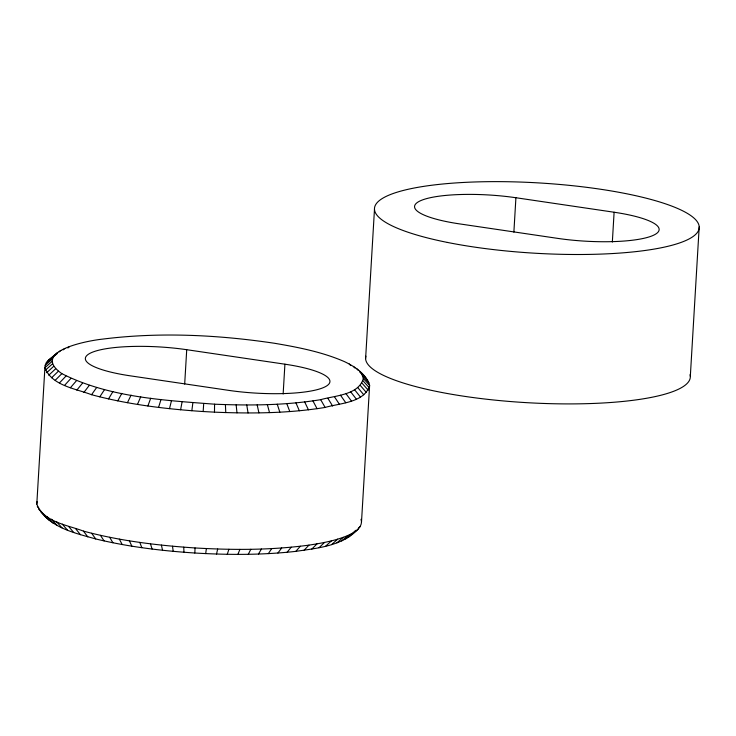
<?xml version="1.0" encoding="UTF-8"?>
<svg xmlns="http://www.w3.org/2000/svg" width="736" height="736" viewBox="0 0 736 736"><rect width="100%" height="100%" fill="white"/><g stroke="black" fill="none" stroke-linecap="round" stroke-linejoin="round"><path stroke-width="1.1" d="M359.628 371.284L361.624 373.713L363.345 378.516L369.619 385.37C364.743 402.85 339.544 403.144 325.128 407.44C288.595 413.402 251.39 413.687 214.48 412.151L214.572 404.193C163.052 400.2 108.744 397.376 61.852 373.64C29.762 351.228 87.97 340.648 102.359 339.149C159.528 331.908 217.681 334.788 274.556 343.28C298.292 347.3 322.23 351.974 344.42 361.606C354.706 366.491 366.215 373.998 369.619 385.37L361.514 521.787C361.247 528.972 353.758 532.671 348.11 535.403C335.662 540.675 322.248 543.104 308.954 545.128C271.225 550.234 232.99 550.142 195.049 547.952C157.486 545.44 119.867 540.905 83.444 531.116C67.464 524.97 43.626 522.137 36.8 504.077L44.905 367.669C44.96 360.29 53.001 357.632 57.5 353.28M358.285 528.945C342.295 546.084 317.593 548.118 295.808 551.365C262.292 555.11 228.454 554.99 194.828 553.012L195.049 547.952M184.681 384.091L186.723 349.701L284.915 364.191A73.324 15.87 3.4 0 1 324.3 387.21A73.324 15.87 3.4 0 1 228.574 390.347L130.373 375.848A73.324 15.87 3.4 0 1 90.988 352.829A73.324 15.87 3.4 0 1 186.723 349.701M283.148 393.999L284.915 364.191M365.608 358.616L374.486 209.208M513.875 232.134L515.918 197.736L614.109 212.235A73.324 15.87 3.4 0 1 653.504 235.253A73.324 15.87 3.4 0 1 557.768 238.39L459.577 223.891A73.324 15.87 3.4 0 1 420.192 200.873A73.324 15.87 3.4 0 1 515.918 197.736M612.343 242.043L614.109 212.235M690.322 376.326L699.2 226.918M51.952 361.532L44.905 367.669C51.732 385.719 75.569 388.553 91.549 394.708C127.972 404.487 165.591 409.023 203.154 411.534L203.706 403.604M36.8 504.077L37.085 501.639M214.572 404.193C249.964 405.665 285.651 405.389 320.684 399.676C334.503 395.554 358.671 395.269 363.345 378.516M191.838 410.743L192.86 402.85M205.694 553.601L206.374 548.568M180.605 409.786L182.077 401.93M216.531 554.033L217.672 549.01M169.492 408.673L171.433 400.862M158.571 407.404L160.954 399.639M227.277 554.291L228.887 549.286M147.881 405.978L150.705 398.268M237.884 554.374L239.945 549.369M137.485 404.404L140.732 396.768M127.429 402.702L131.091 395.131M248.308 554.291L250.81 549.286M117.76 400.872L121.817 393.374M258.483 554.042L261.418 549.028M108.532 398.921L112.967 391.506M99.783 396.86L104.576 389.528M268.364 553.619L271.731 548.587M91.549 394.708L96.683 387.458M277.914 553.03L281.686 547.97M83.886 392.454L89.332 385.305M352.562 533.296L348.846 536.94M76.829 390.135L82.561 383.079M287.077 552.276L291.235 547.188M70.398 387.743L76.397 380.788M295.808 551.365L300.343 546.241M64.639 385.296L70.877 378.442M304.06 550.298L308.954 545.128M59.57 382.803L66.019 376.05M55.228 380.291L61.852 373.64M311.806 549.084L317.023 543.858M51.621 377.752L58.392 371.202M319.001 547.722L324.53 542.441M48.778 375.204L55.66 368.764M325.606 546.222L331.421 540.877M46.699 372.674L53.673 366.335M331.605 544.594L337.668 539.175M45.411 370.153L52.431 363.915M67.896 347.99L69.469 346.61M336.941 542.837L343.243 537.344M45.19 365.222L52.219 359.186M63.176 349.876L64.805 348.478M341.614 540.978L348.11 535.403M46.267 362.83L53.259 356.896M59.165 351.863L60.83 350.446M354.034 531.815L355.782 530.334M358.404 528.108L360.152 526.617M345.589 539L352.25 533.342M48.125 360.511L57.564 352.516M203.154 411.534L214.48 412.151M40.673 511.621C53.829 528.632 76.121 533.379 95.698 538.936C128.193 546.83 161.506 550.822 194.828 553.012M365.746 377.835L359.904 372.066M361.624 373.713L367.816 380.365M356.905 368.837L358.404 370.456M38.594 509.082L49.514 520.61M362.857 376.133L369.113 382.886M37.306 506.57L38.695 508.07M353.446 366.408L354.908 367.991M47.122 516.7L52.974 523.048M349.278 363.989L350.695 365.553M51.474 519.22L57.141 525.458M363.069 380.862L369.334 387.817M56.534 521.714L61.999 527.85M362.038 383.152L368.258 390.209M62.293 524.161L67.519 530.196M360.254 385.379L366.39 392.527M68.724 526.544L73.683 532.487M357.724 387.532L363.759 394.772M44.795 515.743L46.782 518.172M354.467 389.592L360.355 396.925M75.78 528.871L80.454 534.713M350.492 391.57L356.215 398.986M83.444 531.116L87.805 536.866M345.819 393.438L351.348 400.927M91.678 533.278L95.698 538.936M340.474 395.186L345.773 402.758M334.484 396.814L339.526 404.46M100.427 535.339L104.089 540.914M327.879 398.314L332.635 406.024M109.655 537.289L112.939 542.782M320.684 399.676L325.128 407.44M119.324 539.12L122.213 544.539M312.938 400.899L317.06 408.71M304.676 401.957L308.448 409.823M129.38 540.822L131.854 546.176M295.946 402.877L299.34 410.771M139.776 542.386L141.827 547.676M286.792 403.622L289.791 411.553M277.242 404.211L279.836 412.169M150.466 543.812L152.076 549.047M267.361 404.634L269.523 412.611M161.386 545.091L162.555 550.27M257.177 404.883L258.916 412.868M361.008 519.303L361.514 521.787M246.762 404.966L248.05 412.96M172.5 546.204L173.208 551.338M236.155 404.883L236.983 412.868M183.733 547.161L183.982 552.258M225.409 404.625L225.777 412.602M690.074 374.67A162.638 35.199 3.4 0 1 527.638 402.712A162.638 35.199 3.4 0 1 365.893 356.169M447.35 242.42A162.638 35.199 3.4 0 0 698.915 229.365A162.638 35.199 3.4 0 0 464.269 182.418A162.638 35.199 3.4 0 0 447.35 242.42"/></g></svg>
